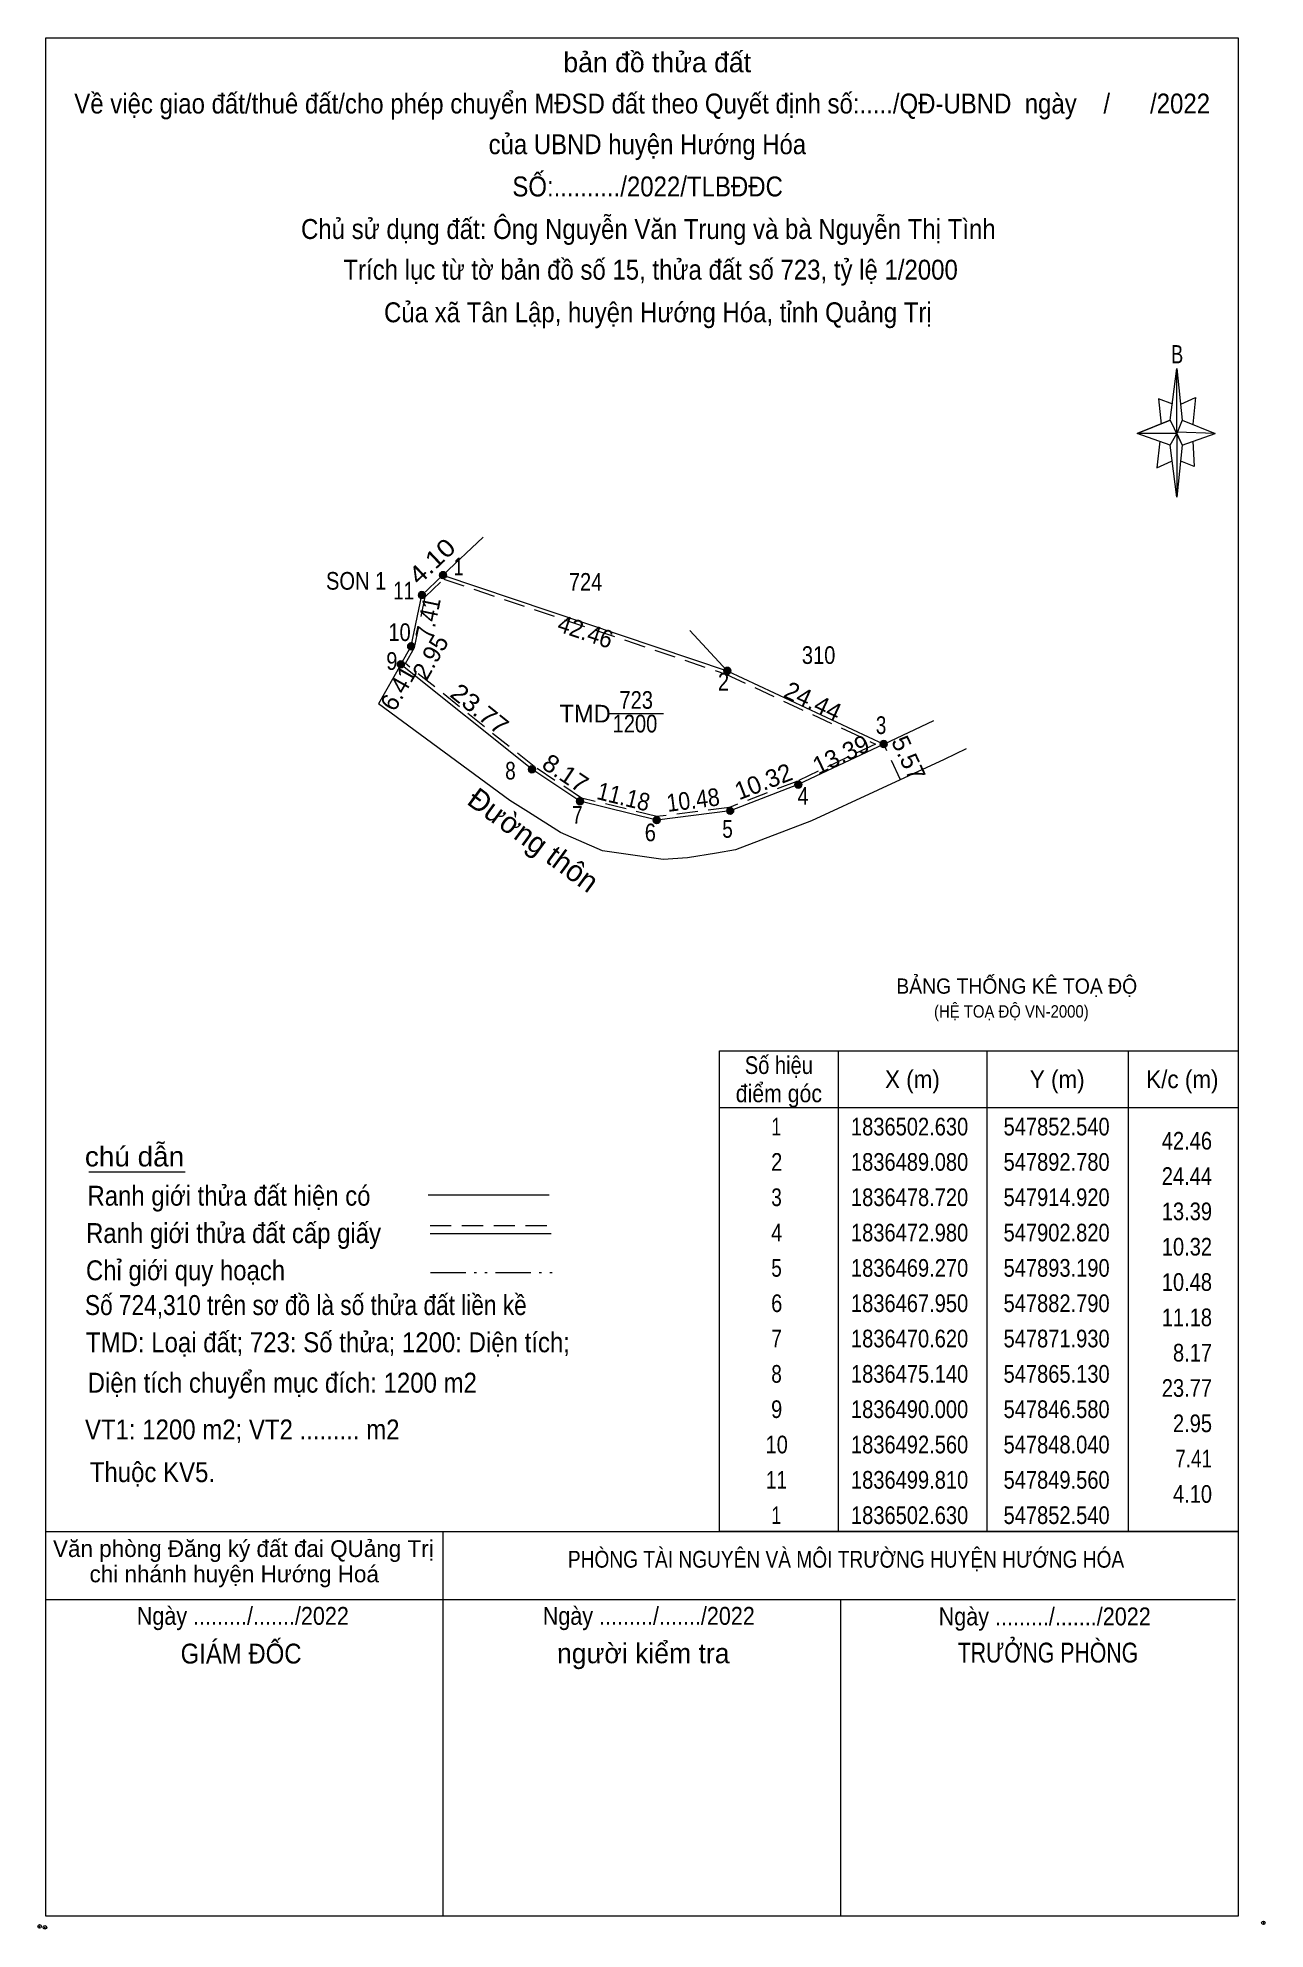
# Model space of a CAD drawing. Header units: metres. Extents: x 547795 to 547969, y 1836311 to 1836579.
import ezdxf
from ezdxf.enums import TextEntityAlignment as Align

# ---------------------------------------------------------------- set-up
doc = ezdxf.new("R2010")
doc.units = ezdxf.units.M
doc.header["$PDMODE"] = 32
doc.header["$PDSIZE"] = 0.5
doc.linetypes.add('DASH_DOUBLE_DOT', pattern=[9.2, 5, -1.2, 0.3, -1.2, 0.3, -1.2])
doc.linetypes.add('MEDIUM_DASHED', pattern=[4.5, 3, -1.5])
for name, color, linetype, lineweight in [('1', 7, 'Continuous', 13), ('10', 7, 'Continuous', 13), ('11', 7, 'Continuous', 25), ('13', 7, 'MEDIUM_DASHED', 13), ('17', 7, 'Continuous', 13), ('23', 7, 'Continuous', 13), ('27', 7, 'Continuous', 13), ('5', 7, 'Continuous', 13), ('6', 7, 'Continuous', 13), ('63', 7, 'Continuous', 13), ('9', 7, 'Continuous', 13)]:
    doc.layers.add(name, color=color, linetype=linetype, lineweight=lineweight)
doc.layers.add('36', color=7, linetype='Continuous')

msp = doc.modelspace()

# ---------------------------------------------------------------- hatches: boundary and pattern name
at = {"layer": '11'}
for points in [[(547853.028, 1836502.627, 1), (547852.051, 1836502.627, 1)], [(547850.048, 1836499.81, 1), (547849.072, 1836499.81, 1)], [(547848.528, 1836492.56, 1), (547847.552, 1836492.56, 1)], [(547847.07, 1836489.998, 1), (547846.094, 1836489.998, 1)], [(547893.268, 1836489.08, 1), (547892.292, 1836489.08, 1)], [(547915.408, 1836478.72, 1), (547914.432, 1836478.72, 1)], [(547865.618, 1836475.14, 1), (547864.642, 1836475.14, 1)], [(547865.618, 1836475.14, 1), (547864.642, 1836475.14, 1)], [(547903.308, 1836472.98, 1), (547902.332, 1836472.98, 1)], [(547872.418, 1836470.62, 1), (547871.442, 1836470.62, 1)], [(547893.678, 1836469.27, 1), (547892.702, 1836469.27, 1)], [(547883.278, 1836467.95, 1), (547882.302, 1836467.95, 1)]]:
    msp.add_hatch(color=256, dxfattribs=at).paths.add_polyline_path(points)

# ---------------------------------------------------------------- linework, layer by layer
at = {"layer": '1'}
msp.add_lwpolyline([(547852.54, 1836502.63), (547892.78, 1836489.08), (547914.92, 1836478.72), (547902.82, 1836472.98), (547893.19, 1836469.27), (547882.79, 1836467.95), (547871.93, 1836470.62), (547865.13, 1836475.14), (547846.58, 1836490), (547848.04, 1836492.56), (547849.56, 1836499.81)], close=True, dxfattribs=at)
at = {"layer": '10'}
msp.add_lwpolyline([(547865.13, 1836475.14), (547846.58, 1836490), (547848.04, 1836492.56), (547849.56, 1836499.81), (547852.54, 1836502.63), (547892.78, 1836489.08), (547914.92, 1836478.72), (547902.82, 1836472.98), (547893.19, 1836469.27), (547882.79, 1836467.95), (547871.93, 1836470.62)], close=True, dxfattribs=at)
at = {"layer": '10', "linetype": 'MEDIUM_DASHED'}
msp.add_lwpolyline([(547865.43, 1836475.54), (547847.23, 1836490.12), (547848.51, 1836492.38), (547850.02, 1836499.55), (547852.66, 1836502.06), (547892.59, 1836488.62), (547913.75, 1836478.72), (547902.62, 1836473.44), (547893.07, 1836469.76), (547882.82, 1836468.46), (547872.13, 1836471.08)], close=True, dxfattribs=at)
at = {"layer": '11'}
for centre in [(547852.539, 1836502.627), (547849.56, 1836499.81), (547848.04, 1836492.56), (547846.582, 1836489.998), (547892.78, 1836489.08), (547914.92, 1836478.72), (547865.13, 1836475.14), (547865.13, 1836475.14), (547902.82, 1836472.98), (547871.93, 1836470.62), (547893.19, 1836469.27), (547882.79, 1836467.95)]:
    msp.add_circle(centre, 0.488, dxfattribs=at)
at = {"layer": '13'}
msp.add_line((547917.28, 1836473.67), (547914.92, 1836478.72), dxfattribs=at)
at = {"layer": '17'}
msp.add_line((547802.45, 1836418.16), (547816.04, 1836418.16), dxfattribs=at)
at = {"layer": '23'}
msp.add_lwpolyline([(547926.6, 1836478.06), (547923.49, 1836476.55), (547904.72, 1836467.86), (547893.94, 1836463.75), (547891.24, 1836463.25), (547887.15, 1836462.63), (547883.72, 1836462.37), (547875.14, 1836463.58), (547869.19, 1836466.2), (547869.17, 1836466.21), (547864.64, 1836469.07), (547862.01, 1836470.73), (547843.41, 1836484.42)], dxfattribs=at)
at = {"layer": '27'}
for p, q in [((547852.54, 1836502.63), (547858.21, 1836507.99)), ((547892.78, 1836489.08), (547887.46, 1836494.8)), ((547846.58, 1836490), (547843.41, 1836484.42)), ((547914.92, 1836478.72), (547922, 1836482.03))]:
    msp.add_line(p, q, dxfattribs=at)
at = {"layer": '5'}
for p, q in [((547955.47, 1836524.57), (547956.41, 1836531.88)), ((547957.16, 1836524.57), (547961.84, 1836522.68)), ((547955.47, 1836521), (547950.79, 1836522.68)), ((547957.16, 1836521), (547956.41, 1836513.68)), ((547958.66, 1836521.57), (547958.84, 1836518)), ((547958.84, 1836518), (547956.97, 1836518.75)), ((547852.59, 1836312.8), (547852.59, 1836367.28)), ((547796.35, 1836357.62), (547964.71, 1836357.62)), ((547796.35, 1836357.62), (547964.71, 1836357.62)), ((547796.35, 1836357.62), (547964.71, 1836357.62)), ((547908.85, 1836312.8), (547908.85, 1836357.62))]:
    msp.add_line(p, q, dxfattribs=at)
for points in [[(547796.35, 1836578.68), (547965.09, 1836578.68), (547965.09, 1836312.8), (547796.35, 1836312.8)], [(547956.41, 1836531.88), (547957.16, 1836524.57), (547956.41, 1836522.68)], [(547956.41, 1836522.68), (547950.79, 1836522.68), (547955.47, 1836524.57), (547957.16, 1836521), (547961.84, 1836522.68), (547956.41, 1836522.88)], [(547956.41, 1836522.68), (547956.41, 1836513.68), (547955.47, 1836521)]]:
    msp.add_lwpolyline(points, close=True, dxfattribs=at)
for points in [[(547955.84, 1836526.82), (547953.79, 1836527.57), (547954.16, 1836524)], [(547956.97, 1836526.82), (547959.03, 1836527.75), (547958.66, 1836524)], [(547956.41, 1836522.68), (547955.47, 1836524.57), (547950.79, 1836522.68)], [(547953.97, 1836521.57), (547953.59, 1836517.82), (547955.66, 1836518.75)], [(547956.41, 1836522.68), (547957.16, 1836521), (547961.84, 1836522.68)], [(547965.09, 1836312.8), (547796.35, 1836312.8), (547796.35, 1836357.62)]]:
    msp.add_lwpolyline(points, dxfattribs=at)
for p in [(547795.46, 1836311.36), (547796.21, 1836311.22)]:
    msp.add_point(p, dxfattribs=at)
at = {"layer": '6'}
for p, q in [((547850.45, 1836414.9), (547867.59, 1836414.9)), ((547850.72, 1836409.42), (547867.85, 1836409.42)), ((547796.35, 1836367.28), (547965.09, 1836367.28))]:
    msp.add_line(p, q, dxfattribs=at)
at = {"layer": '6', "linetype": 'MEDIUM_DASHED'}
msp.add_line((547850.72, 1836410.57), (547867.97, 1836410.57), dxfattribs=at)
at = {"layer": '6'}
msp.add_point((547968.65, 1836311.87), dxfattribs=at)
at = {"layer": '63'}
for p, q in [((547908.49, 1836435.28), (547908.49, 1836367.28)), ((547929.49, 1836435.28), (547929.49, 1836367.28)), ((547949.49, 1836435.28), (547949.49, 1836367.28)), ((547891.69, 1836427.28), (547965.09, 1836427.28))]:
    msp.add_line(p, q, dxfattribs=at)
at = {"layer": '63', "linetype": 'DASH_DOUBLE_DOT'}
msp.add_line((547850.78, 1836403.92), (547868.03, 1836403.92), dxfattribs=at)
at = {"layer": '63'}
msp.add_lwpolyline([(547891.69, 1836435.28), (547965.09, 1836435.28), (547965.09, 1836367.28), (547891.69, 1836367.28)], close=True, dxfattribs=at)
at = {"layer": '9'}
msp.add_line((547875.93, 1836483.02), (547883.74, 1836483.02), dxfattribs=at)

# ---------------------------------------------------------------- texts
at = {"layer": '1'}
for s, height, width, p in [('BẢNG THỐNG KÊ TOẠ ĐỘ ', 2.156, 0.95, (547934.125, 1836443.38)), ('(HỆ TOẠ ĐỘ VN-2000)', 1.75, 0.9, (547932.98, 1836440))]:
    msp.add_text(s, height=height, dxfattribs=dict(at, width=width)).set_placement(p, align=Align.CENTER)
at = {"layer": '13'}
for s, height, rotation, p in [('6.41', 2.5, 60.357, (547847.324, 1836486.012)), ('5.57', 2.5, 295.054, (547917.299, 1836476.184)), ('Đường thôn', 3, 323.629, (547864.45, 1836463.93))]:
    msp.add_text(s, height=height, rotation=rotation, dxfattribs=at).set_placement(p, align=Align.CENTER)
at = {"layer": '13', "width": 0.85}
for s, p in [('723', (547879.89, 1836483.71)), ('1200', (547879.715, 1836480.36))]:
    msp.add_text(s, height=2.5, dxfattribs=at).set_placement(p, align=Align.CENTER)
at = {"layer": '13'}
msp.add_text('TMD', height=2.5, dxfattribs=at).set_placement((547872.66, 1836481.77), align=Align.CENTER)
at = {"layer": '36', "width": 0.85}
for s, p in [('SON 1', (547840.255, 1836500.57)), ('724', (547872.725, 1836500.42)), ('310', (547905.705, 1836490.06))]:
    msp.add_text(s, height=2.5, dxfattribs=at).set_placement(p, align=Align.CENTER)
at = {"layer": '5'}
for s, p in [('bản đồ thửa đất', (547882.865, 1836573.81)), ('người kiểm tra', (547880.89, 1836348.61))]:
    msp.add_text(s, height=2.812, dxfattribs=at).set_placement(p, align=Align.CENTER)
for s, height, width, p in [('Về việc giao đất/thuê đất/cho phép chuyển MĐSD đất theo Quyết định số:...../QĐ-UBND  ngày    /      /2022', 2.82, 0.9, (547880.735, 1836567.97)), ('của UBND huyện Hướng Hóa', 2.812, 0.9, (547881.47, 1836562.21)), ('SỐ:........../2022/TLBĐĐC', 2.82, 0.9, (547881.505, 1836556.23)), ('Chủ sử dụng đất: Ông Nguyễn Văn Trung và bà Nguyễn Thị Tình', 2.82, 0.9, (547881.61, 1836550.21)), ('Trích lục từ tờ bản đồ số 15, thửa đất số 723, tỷ lệ 1/2000 ', 2.82, 0.9, (547882.4, 1836544.45)), ('Của xã Tân Lập, huyện Hướng Hóa, tỉnh Quảng Trị', 2.82, 0.9, (547882.96, 1836538.42)), ('B', 2.583, 0.75, (547956.44, 1836532.6)), ('Ngày ........./......./2022', 2.535, 0.9, (547824.22, 1836354.05)), ('Ngày ........./......./2022', 2.535, 0.9, (547881.67, 1836354.05)), ('Ngày ........./......./2022', 2.535, 0.9, (547937.7, 1836353.97)), ('GIÁM ĐỐC', 2.812, 0.9, (547823.975, 1836348.57)), ('TRƯỞNG PHÒNG', 2.812, 0.8, (547938.165, 1836348.71))]:
    msp.add_text(s, height=height, dxfattribs=dict(at, width=width)).set_placement(p, align=Align.CENTER)
at = {"layer": '6'}
for s, height, width, p in [('chú dẫn', 2.812, 1.05, (547801.87, 1836418.93)), ('Ranh giới thửa đất hiện có ', 2.812, 0.9, (547802.24, 1836413.38)), ('Ranh giới thửa đất cấp giấy', 2.812, 0.9, (547802.04, 1836408.09)), ('Chỉ giới quy hoạch', 2.812, 0.9, (547802.02, 1836402.82)), ('Số 724,310 trên sơ đồ là số thửa đất liền kề', 2.82, 0.85, (547801.88, 1836397.9)), ('TMD: Loại đất; 723: Số thửa; 1200: Diện tích;', 2.82, 0.9, (547802.02, 1836392.63)), ('Diện tích chuyển mục đích: 1200 m2  ', 2.82, 0.9, (547802.26, 1836386.91)), ('VT1: 1200 m2; VT2 ......... m2', 2.82, 0.9, (547801.88, 1836380.29)), ('Thuộc KV5.', 2.82, 0.9, (547802.56, 1836374.25))]:
    msp.add_text(s, height=height, dxfattribs=dict(at, width=width)).set_placement(p)
for s, p in [(' Văn phòng Đăng ký đất đai QUảng Trị', (547823.855, 1836363.65)), ('chi nhánh huyện Hướng Hoá', (547823.005, 1836360.07))]:
    msp.add_text(s, height=2.376, dxfattribs=at).set_placement(p, align=Align.CENTER)
at = {"layer": '6', "width": 0.85}
msp.add_text('PHÒNG TÀI NGUYÊN VÀ MÔI TRƯỜNG HUYỆN HƯỚNG HÓA', height=2.381, dxfattribs=at).set_placement((547909.585, 1836362.14), align=Align.CENTER)
at = {"layer": '63'}
for s, rotation, width, p in [('4.10', 43.42, 1.15, (547851.846, 1836503.69)), ('7.41', 78.159, 0.9, (547851.652, 1836496.304)), ('42.46', 341.39, 0.95, (547872.311, 1836493.46)), ('23.77', 321.303, 1.1, (547856.958, 1836482.683)), ('8.17', 326.388, 1.05, (547869.188, 1836473.537)), ('11.18', 346.187, 0.9, (547877.812, 1836470.06)), ('10.48', 7.233, 0.9, (547888.093, 1836469.581))]:
    msp.add_text(s, height=2.5, rotation=rotation, dxfattribs=dict(at, width=width)).set_placement(p, align=Align.CENTER)
for s, width, p in [(' 1', 0.75, (547855.45, 1836502.59)), (' 11', 0.8, (547848.47, 1836499.18)), (' 10', 0.85, (547847.98, 1836493.3)), (' 9', 0.85, (547846.1, 1836489.22)), (' 2', 0.85, (547893.04, 1836486.28)), (' 3', 0.8, (547915.29, 1836480.14)), (' 8', 0.8, (547862.84, 1836473.7)), (' 4', 0.85, (547904.3, 1836470.12)), (' 7', 0.8, (547872.3, 1836467.45)), (' 6', 0.85, (547882.68, 1836464.96)), (' 5', 0.8, (547893.56, 1836465.45)), ('42.46', 0.85, (547961.38, 1836421.32)), ('24.44', 0.85, (547961.38, 1836416.32)), ('13.39', 0.85, (547961.38, 1836411.32)), ('10.32', 0.85, (547961.38, 1836406.32)), ('10.48', 0.85, (547961.38, 1836401.32)), ('11.18', 0.85, (547961.38, 1836396.32)), ('8.17', 0.85, (547961.38, 1836391.32)), ('23.77', 0.85, (547961.38, 1836386.32)), ('2.95', 0.85, (547961.38, 1836381.32)), ('7.41', 0.8, (547961.38, 1836376.32)), ('4.10', 0.85, (547961.38, 1836371.32))]:
    msp.add_text(s, height=2.5, dxfattribs=dict(at, width=width)).set_placement(p, align=Align.RIGHT)
for s, rotation, p in [('2.95', 60.303, (547851.856, 1836490.426)), ('24.44', 334.924, (547904.375, 1836483.655)), ('13.39', 25.379, (547909.404, 1836476.1)), ('10.32', 21.069, (547898.341, 1836472.246))]:
    msp.add_text(s, height=2.5, rotation=rotation, dxfattribs=at).set_placement(p, align=Align.CENTER)
for s, width, p in [('Số hiệu', 0.85, (547900.08, 1836432.02)), ('X (m)', 0.95, (547918.98, 1836430.02)), ('Y (m)', 0.95, (547939.475, 1836430.02)), ('K/c (m)', 0.95, (547957.18, 1836430.02)), ('điểm góc', 0.9, (547900.08, 1836428.02)), (' 1', 0.75, (547899.375, 1836423.32)), ('1836502.630', 0.85, (547918.58, 1836423.32)), ('547852.540', 0.85, (547939.385, 1836423.32)), (' 2', 0.85, (547899.38, 1836418.32)), ('1836489.080', 0.85, (547918.58, 1836418.32)), ('547892.780', 0.85, (547939.385, 1836418.32)), (' 3', 0.8, (547899.38, 1836413.32)), ('1836478.720', 0.85, (547918.58, 1836413.32)), ('547914.920', 0.85, (547939.385, 1836413.32)), (' 4', 0.85, (547899.375, 1836408.32)), ('1836472.980', 0.85, (547918.58, 1836408.32)), ('547902.820', 0.85, (547939.385, 1836408.32)), (' 5', 0.8, (547899.38, 1836403.32)), ('1836469.270', 0.85, (547918.58, 1836403.32)), ('547893.190', 0.85, (547939.385, 1836403.32)), (' 6', 0.85, (547899.38, 1836398.32)), ('1836467.950', 0.85, (547918.58, 1836398.32)), ('547882.790', 0.85, (547939.385, 1836398.32)), (' 7', 0.8, (547899.38, 1836393.32)), ('1836470.620', 0.85, (547918.58, 1836393.32)), ('547871.930', 0.85, (547939.385, 1836393.32)), (' 8', 0.8, (547899.38, 1836388.32)), ('1836475.140', 0.85, (547918.58, 1836388.32)), ('547865.130', 0.85, (547939.385, 1836388.32)), (' 9', 0.85, (547899.375, 1836383.32)), ('1836490.000', 0.85, (547918.58, 1836383.32)), ('547846.580', 0.85, (547939.385, 1836383.32)), (' 10', 0.85, (547899.375, 1836378.32)), ('1836492.560', 0.85, (547918.58, 1836378.32)), ('547848.040', 0.85, (547939.385, 1836378.32)), (' 11', 0.8, (547899.375, 1836373.32)), ('1836499.810', 0.85, (547918.58, 1836373.32)), ('547849.560', 0.85, (547939.385, 1836373.32)), (' 1', 0.75, (547899.375, 1836368.32)), ('1836502.630', 0.85, (547918.58, 1836368.32)), ('547852.540', 0.85, (547939.385, 1836368.32))]:
    msp.add_text(s, height=2.5, dxfattribs=dict(at, width=width)).set_placement(p, align=Align.CENTER)

doc.saveas('drawing.dxf')
